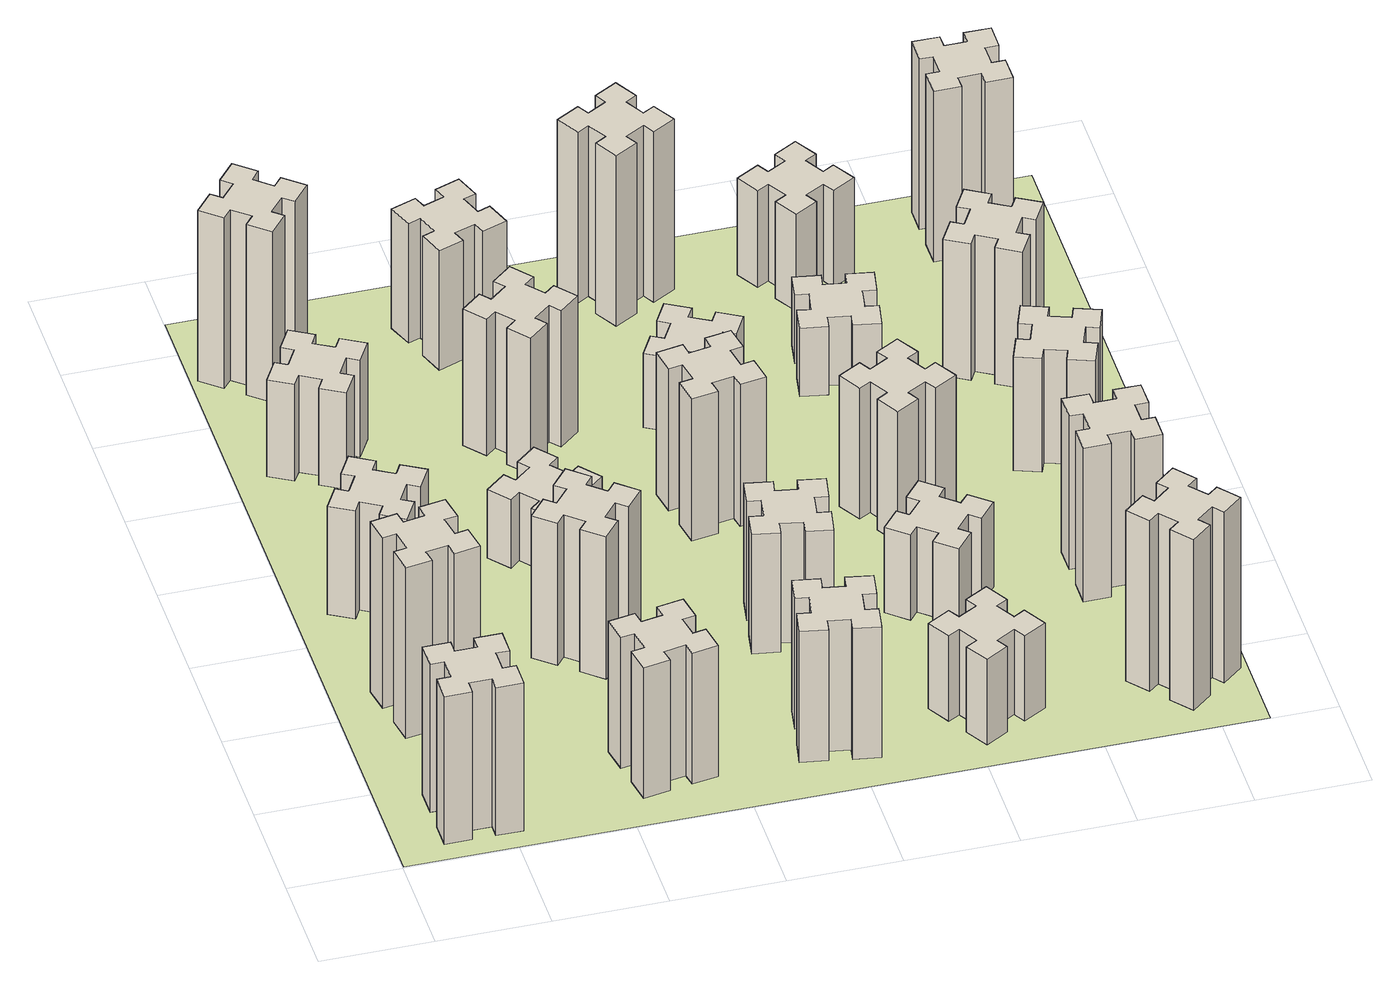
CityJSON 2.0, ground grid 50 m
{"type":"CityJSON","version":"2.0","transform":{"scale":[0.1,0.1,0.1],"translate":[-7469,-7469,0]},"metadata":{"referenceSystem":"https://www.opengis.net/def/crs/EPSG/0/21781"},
"CityObjects":{
"building1":{"type":"Building","attributes":{"class":"1000","function":"1000","usage":"1000","yearOfConstruction":2016,"roofType":"1000","measuredHeight":78,"storeysAboveGround":30,"storeysBelowGround":0},"geometry":[{"type":"Solid","lod":"1","boundaries":[[[[0,1,2,3,4,5,6,7,8,9,10,11,12,13,14,15,16,17,18,19]],[[17,16,20,21]],[[16,15,22,20]],[[15,14,23,22]],[[14,13,24,23]],[[13,12,25,24]],[[12,11,26,25]],[[11,10,27,26]],[[10,9,28,27]],[[9,8,29,28]],[[8,7,30,29]],[[7,6,31,30]],[[6,5,32,31]],[[5,4,33,32]],[[4,3,34,33]],[[3,2,35,34]],[[2,1,36,35]],[[1,0,37,36]],[[0,19,38,37]],[[19,18,39,38]],[[18,17,21,39]],[[24,25,26,27,28,29,30,31,32,33,34,35,36,37,38,39,21,20,22,23]]]]}]},
"building2":{"type":"Building","attributes":{"class":"1000","function":"1000","usage":"1000","yearOfConstruction":2016,"roofType":"1000","measuredHeight":90,"storeysAboveGround":30,"storeysBelowGround":0},"geometry":[{"type":"Solid","lod":"1","boundaries":[[[[40,41,42,43,44,45,46,47,48,49,50,51,52,53,54,55,56,57,58,59]],[[57,56,60,61]],[[56,55,62,60]],[[55,54,63,62]],[[54,53,64,63]],[[53,52,65,64]],[[52,51,66,65]],[[51,50,67,66]],[[50,49,68,67]],[[49,48,69,68]],[[48,47,70,69]],[[47,46,71,70]],[[46,45,72,71]],[[45,44,73,72]],[[44,43,74,73]],[[43,42,75,74]],[[42,41,76,75]],[[41,40,77,76]],[[40,59,78,77]],[[59,58,79,78]],[[58,57,61,79]],[[64,65,66,67,68,69,70,71,72,73,74,75,76,77,78,79,61,60,62,63]]]]}]},
"building3":{"type":"Building","attributes":{"class":"1000","function":"1000","usage":"1000","yearOfConstruction":2016,"roofType":"1000","measuredHeight":57,"storeysAboveGround":30,"storeysBelowGround":0},"geometry":[{"type":"Solid","lod":"1","boundaries":[[[[80,81,82,83,84,85,86,87,88,89,90,91,92,93,94,95,96,97,98,99]],[[97,96,100,101]],[[96,95,102,100]],[[95,94,103,102]],[[94,93,104,103]],[[93,92,105,104]],[[92,91,106,105]],[[91,90,107,106]],[[90,89,108,107]],[[89,88,109,108]],[[88,87,110,109]],[[87,86,111,110]],[[86,85,112,111]],[[85,84,113,112]],[[84,83,114,113]],[[83,82,115,114]],[[82,81,116,115]],[[81,80,117,116]],[[80,99,118,117]],[[99,98,119,118]],[[98,97,101,119]],[[104,105,106,107,108,109,110,111,112,113,114,115,116,117,118,119,101,100,102,103]]]]}]},
"building4":{"type":"Building","attributes":{"class":"1000","function":"1000","usage":"1000","yearOfConstruction":2016,"roofType":"1000","measuredHeight":51,"storeysAboveGround":30,"storeysBelowGround":0},"geometry":[{"type":"Solid","lod":"1","boundaries":[[[[120,121,122,123,124,125,126,127,128,129,130,131,132,133,134,135,136,137,138,139]],[[137,136,140,141]],[[136,135,142,140]],[[135,134,143,142]],[[134,133,144,143]],[[133,132,145,144]],[[132,131,146,145]],[[131,130,147,146]],[[130,129,148,147]],[[129,128,149,148]],[[128,127,150,149]],[[127,126,151,150]],[[126,125,152,151]],[[125,124,153,152]],[[124,123,154,153]],[[123,122,155,154]],[[122,121,156,155]],[[121,120,157,156]],[[120,139,158,157]],[[139,138,159,158]],[[138,137,141,159]],[[144,145,146,147,148,149,150,151,152,153,154,155,156,157,158,159,141,140,142,143]]]]}]},
"building5":{"type":"Building","attributes":{"class":"1000","function":"1000","usage":"1000","yearOfConstruction":2016,"roofType":"1000","measuredHeight":90,"storeysAboveGround":30,"storeysBelowGround":0},"geometry":[{"type":"Solid","lod":"1","boundaries":[[[[160,161,162,163,164,165,166,167,168,169,170,171,172,173,174,175,176,177,178,179]],[[177,176,180,181]],[[176,175,182,180]],[[175,174,183,182]],[[174,173,184,183]],[[173,172,185,184]],[[172,171,186,185]],[[171,170,187,186]],[[170,169,188,187]],[[169,168,189,188]],[[168,167,190,189]],[[167,166,191,190]],[[166,165,192,191]],[[165,164,193,192]],[[164,163,194,193]],[[163,162,195,194]],[[162,161,196,195]],[[161,160,197,196]],[[160,179,198,197]],[[179,178,199,198]],[[178,177,181,199]],[[184,185,186,187,188,189,190,191,192,193,194,195,196,197,198,199,181,180,182,183]]]]}]},
"building6":{"type":"Building","attributes":{"class":"1000","function":"1000","usage":"1000","yearOfConstruction":2016,"roofType":"1000","measuredHeight":69,"storeysAboveGround":30,"storeysBelowGround":0},"geometry":[{"type":"Solid","lod":"1","boundaries":[[[[200,201,202,203,204,205,206,207,208,209,210,211,212,213,214,215,216,217,218,219]],[[217,216,220,221]],[[216,215,222,220]],[[215,214,223,222]],[[214,213,224,223]],[[213,212,225,224]],[[212,211,226,225]],[[211,210,227,226]],[[210,209,228,227]],[[209,208,229,228]],[[208,207,230,229]],[[207,206,231,230]],[[206,205,232,231]],[[205,204,233,232]],[[204,203,234,233]],[[203,202,235,234]],[[202,201,236,235]],[[201,200,237,236]],[[200,219,238,237]],[[219,218,239,238]],[[218,217,221,239]],[[224,225,226,227,228,229,230,231,232,233,234,235,236,237,238,239,221,220,222,223]]]]}]},
"building7":{"type":"Building","attributes":{"class":"1000","function":"1000","usage":"1000","yearOfConstruction":2016,"roofType":"1000","measuredHeight":75,"storeysAboveGround":30,"storeysBelowGround":0},"geometry":[{"type":"Solid","lod":"1","boundaries":[[[[240,241,242,243,244,245,246,247,248,249,250,251,252,253,254,255,256,257,258,259]],[[257,256,260,261]],[[256,255,262,260]],[[255,254,263,262]],[[254,253,264,263]],[[253,252,265,264]],[[252,251,266,265]],[[251,250,267,266]],[[250,249,268,267]],[[249,248,269,268]],[[248,247,270,269]],[[247,246,271,270]],[[246,245,272,271]],[[245,244,273,272]],[[244,243,274,273]],[[243,242,275,274]],[[242,241,276,275]],[[241,240,277,276]],[[240,259,278,277]],[[259,258,279,278]],[[258,257,261,279]],[[264,265,266,267,268,269,270,271,272,273,274,275,276,277,278,279,261,260,262,263]]]]}]},
"building8":{"type":"Building","attributes":{"class":"1000","function":"1000","usage":"1000","yearOfConstruction":2016,"roofType":"1000","measuredHeight":36,"storeysAboveGround":30,"storeysBelowGround":0},"geometry":[{"type":"Solid","lod":"1","boundaries":[[[[280,281,282,283,284,285,286,287,288,289,290,291,292,293,294,295,296,297,298,299]],[[297,296,300,301]],[[296,295,302,300]],[[295,294,303,302]],[[294,293,304,303]],[[293,292,305,304]],[[292,291,306,305]],[[291,290,307,306]],[[290,289,308,307]],[[289,288,309,308]],[[288,287,310,309]],[[287,286,311,310]],[[286,285,312,311]],[[285,284,313,312]],[[284,283,314,313]],[[283,282,315,314]],[[282,281,316,315]],[[281,280,317,316]],[[280,299,318,317]],[[299,298,319,318]],[[298,297,301,319]],[[304,305,306,307,308,309,310,311,312,313,314,315,316,317,318,319,301,300,302,303]]]]}]},
"building9":{"type":"Building","attributes":{"class":"1000","function":"1000","usage":"1000","yearOfConstruction":2016,"roofType":"1000","measuredHeight":72,"storeysAboveGround":30,"storeysBelowGround":0},"geometry":[{"type":"Solid","lod":"1","boundaries":[[[[320,321,322,323,324,325,326,327,328,329,330,331,332,333,334,335,336,337,338,339]],[[337,336,340,341]],[[336,335,342,340]],[[335,334,343,342]],[[334,333,344,343]],[[333,332,345,344]],[[332,331,346,345]],[[331,330,347,346]],[[330,329,348,347]],[[329,328,349,348]],[[328,327,350,349]],[[327,326,351,350]],[[326,325,352,351]],[[325,324,353,352]],[[324,323,354,353]],[[323,322,355,354]],[[322,321,356,355]],[[321,320,357,356]],[[320,339,358,357]],[[339,338,359,358]],[[338,337,341,359]],[[344,345,346,347,348,349,350,351,352,353,354,355,356,357,358,359,341,340,342,343]]]]}]},
"building10":{"type":"Building","attributes":{"class":"1000","function":"1000","usage":"1000","yearOfConstruction":2016,"roofType":"1000","measuredHeight":69,"storeysAboveGround":30,"storeysBelowGround":0},"geometry":[{"type":"Solid","lod":"1","boundaries":[[[[360,361,362,363,364,365,366,367,368,369,370,371,372,373,374,375,376,377,378,379]],[[377,376,380,381]],[[376,375,382,380]],[[375,374,383,382]],[[374,373,384,383]],[[373,372,385,384]],[[372,371,386,385]],[[371,370,387,386]],[[370,369,388,387]],[[369,368,389,388]],[[368,367,390,389]],[[367,366,391,390]],[[366,365,392,391]],[[365,364,393,392]],[[364,363,394,393]],[[363,362,395,394]],[[362,361,396,395]],[[361,360,397,396]],[[360,379,398,397]],[[379,378,399,398]],[[378,377,381,399]],[[384,385,386,387,388,389,390,391,392,393,394,395,396,397,398,399,381,380,382,383]]]]}]},
"building11":{"type":"Building","attributes":{"class":"1000","function":"1000","usage":"1000","yearOfConstruction":2016,"roofType":"1000","measuredHeight":63,"storeysAboveGround":30,"storeysBelowGround":0},"geometry":[{"type":"Solid","lod":"1","boundaries":[[[[400,401,402,403,404,405,406,407,408,409,410,411,412,413,414,415,416,417,418,419]],[[417,416,420,421]],[[416,415,422,420]],[[415,414,423,422]],[[414,413,424,423]],[[413,412,425,424]],[[412,411,426,425]],[[411,410,427,426]],[[410,409,428,427]],[[409,408,429,428]],[[408,407,430,429]],[[407,406,431,430]],[[406,405,432,431]],[[405,404,433,432]],[[404,403,434,433]],[[403,402,435,434]],[[402,401,436,435]],[[401,400,437,436]],[[400,419,438,437]],[[419,418,439,438]],[[418,417,421,439]],[[424,425,426,427,428,429,430,431,432,433,434,435,436,437,438,439,421,420,422,423]]]]}]},
"building12":{"type":"Building","attributes":{"class":"1000","function":"1000","usage":"1000","yearOfConstruction":2016,"roofType":"1000","measuredHeight":63,"storeysAboveGround":30,"storeysBelowGround":0},"geometry":[{"type":"Solid","lod":"1","boundaries":[[[[440,441,442,443,444,445,446,447,448,449,450,451,452,453,454,455,456,457,458,459]],[[457,456,460,461]],[[456,455,462,460]],[[455,454,463,462]],[[454,453,464,463]],[[453,452,465,464]],[[452,451,466,465]],[[451,450,467,466]],[[450,449,468,467]],[[449,448,469,468]],[[448,447,470,469]],[[447,446,471,470]],[[446,445,472,471]],[[445,444,473,472]],[[444,443,474,473]],[[443,442,475,474]],[[442,441,476,475]],[[441,440,477,476]],[[440,459,478,477]],[[459,458,479,478]],[[458,457,461,479]],[[464,465,466,467,468,469,470,471,472,473,474,475,476,477,478,479,461,460,462,463]]]]}]},
"building13":{"type":"Building","attributes":{"class":"1000","function":"1000","usage":"1000","yearOfConstruction":2016,"roofType":"1000","measuredHeight":75,"storeysAboveGround":30,"storeysBelowGround":0},"geometry":[{"type":"Solid","lod":"1","boundaries":[[[[480,481,482,483,484,485,486,487,488,489,490,491,492,493,494,495,496,497,498,499]],[[497,496,500,501]],[[496,495,502,500]],[[495,494,503,502]],[[494,493,504,503]],[[493,492,505,504]],[[492,491,506,505]],[[491,490,507,506]],[[490,489,508,507]],[[489,488,509,508]],[[488,487,510,509]],[[487,486,511,510]],[[486,485,512,511]],[[485,484,513,512]],[[484,483,514,513]],[[483,482,515,514]],[[482,481,516,515]],[[481,480,517,516]],[[480,499,518,517]],[[499,498,519,518]],[[498,497,501,519]],[[504,505,506,507,508,509,510,511,512,513,514,515,516,517,518,519,501,500,502,503]]]]}]},
"building14":{"type":"Building","attributes":{"class":"1000","function":"1000","usage":"1000","yearOfConstruction":2016,"roofType":"1000","measuredHeight":45,"storeysAboveGround":30,"storeysBelowGround":0},"geometry":[{"type":"Solid","lod":"1","boundaries":[[[[520,521,522,523,524,525,526,527,528,529,530,531,532,533,534,535,536,537,538,539]],[[537,536,540,541]],[[536,535,542,540]],[[535,534,543,542]],[[534,533,544,543]],[[533,532,545,544]],[[532,531,546,545]],[[531,530,547,546]],[[530,529,548,547]],[[529,528,549,548]],[[528,527,550,549]],[[527,526,551,550]],[[526,525,552,551]],[[525,524,553,552]],[[524,523,554,553]],[[523,522,555,554]],[[522,521,556,555]],[[521,520,557,556]],[[520,539,558,557]],[[539,538,559,558]],[[538,537,541,559]],[[544,545,546,547,548,549,550,551,552,553,554,555,556,557,558,559,541,540,542,543]]]]}]},
"building15":{"type":"Building","attributes":{"class":"1000","function":"1000","usage":"1000","yearOfConstruction":2016,"roofType":"1000","measuredHeight":39,"storeysAboveGround":30,"storeysBelowGround":0},"geometry":[{"type":"Solid","lod":"1","boundaries":[[[[560,561,562,563,564,565,566,567,568,569,570,571,572,573,574,575,576,577,578,579]],[[577,576,580,581]],[[576,575,582,580]],[[575,574,583,582]],[[574,573,584,583]],[[573,572,585,584]],[[572,571,586,585]],[[571,570,587,586]],[[570,569,588,587]],[[569,568,589,588]],[[568,567,590,589]],[[567,566,591,590]],[[566,565,592,591]],[[565,564,593,592]],[[564,563,594,593]],[[563,562,595,594]],[[562,561,596,595]],[[561,560,597,596]],[[560,579,598,597]],[[579,578,599,598]],[[578,577,581,599]],[[584,585,586,587,588,589,590,591,592,593,594,595,596,597,598,599,581,580,582,583]]]]}]},
"building16":{"type":"Building","attributes":{"class":"1000","function":"1000","usage":"1000","yearOfConstruction":2016,"roofType":"1000","measuredHeight":90,"storeysAboveGround":30,"storeysBelowGround":0},"geometry":[{"type":"Solid","lod":"1","boundaries":[[[[600,601,602,603,604,605,606,607,608,609,610,611,612,613,614,615,616,617,618,619]],[[617,616,620,621]],[[616,615,622,620]],[[615,614,623,622]],[[614,613,624,623]],[[613,612,625,624]],[[612,611,626,625]],[[611,610,627,626]],[[610,609,628,627]],[[609,608,629,628]],[[608,607,630,629]],[[607,606,631,630]],[[606,605,632,631]],[[605,604,633,632]],[[604,603,634,633]],[[603,602,635,634]],[[602,601,636,635]],[[601,600,637,636]],[[600,619,638,637]],[[619,618,639,638]],[[618,617,621,639]],[[624,625,626,627,628,629,630,631,632,633,634,635,636,637,638,639,621,620,622,623]]]]}]},
"building17":{"type":"Building","attributes":{"class":"1000","function":"1000","usage":"1000","yearOfConstruction":2016,"roofType":"1000","measuredHeight":45,"storeysAboveGround":30,"storeysBelowGround":0},"geometry":[{"type":"Solid","lod":"1","boundaries":[[[[640,641,642,643,644,645,646,647,648,649,650,651,652,653,654,655,656,657,658,659]],[[657,656,660,661]],[[656,655,662,660]],[[655,654,663,662]],[[654,653,664,663]],[[653,652,665,664]],[[652,651,666,665]],[[651,650,667,666]],[[650,649,668,667]],[[649,648,669,668]],[[648,647,670,669]],[[647,646,671,670]],[[646,645,672,671]],[[645,644,673,672]],[[644,643,674,673]],[[643,642,675,674]],[[642,641,676,675]],[[641,640,677,676]],[[640,659,678,677]],[[659,658,679,678]],[[658,657,661,679]],[[664,665,666,667,668,669,670,671,672,673,674,675,676,677,678,679,661,660,662,663]]]]}]},
"building18":{"type":"Building","attributes":{"class":"1000","function":"1000","usage":"1000","yearOfConstruction":2016,"roofType":"1000","measuredHeight":69,"storeysAboveGround":30,"storeysBelowGround":0},"geometry":[{"type":"Solid","lod":"1","boundaries":[[[[680,681,682,683,684,685,686,687,688,689,690,691,692,693,694,695,696,697,698,699]],[[697,696,700,701]],[[696,695,702,700]],[[695,694,703,702]],[[694,693,704,703]],[[693,692,705,704]],[[692,691,706,705]],[[691,690,707,706]],[[690,689,708,707]],[[689,688,709,708]],[[688,687,710,709]],[[687,686,711,710]],[[686,685,712,711]],[[685,684,713,712]],[[684,683,714,713]],[[683,682,715,714]],[[682,681,716,715]],[[681,680,717,716]],[[680,699,718,717]],[[699,698,719,718]],[[698,697,701,719]],[[704,705,706,707,708,709,710,711,712,713,714,715,716,717,718,719,701,700,702,703]]]]}]},
"building19":{"type":"Building","attributes":{"class":"1000","function":"1000","usage":"1000","yearOfConstruction":2016,"roofType":"1000","measuredHeight":36,"storeysAboveGround":30,"storeysBelowGround":0},"geometry":[{"type":"Solid","lod":"1","boundaries":[[[[720,721,722,723,724,725,726,727,728,729,730,731,732,733,734,735,736,737,738,739]],[[737,736,740,741]],[[736,735,742,740]],[[735,734,743,742]],[[734,733,744,743]],[[733,732,745,744]],[[732,731,746,745]],[[731,730,747,746]],[[730,729,748,747]],[[729,728,749,748]],[[728,727,750,749]],[[727,726,751,750]],[[726,725,752,751]],[[725,724,753,752]],[[724,723,754,753]],[[723,722,755,754]],[[722,721,756,755]],[[721,720,757,756]],[[720,739,758,757]],[[739,738,759,758]],[[738,737,741,759]],[[744,745,746,747,748,749,750,751,752,753,754,755,756,757,758,759,741,740,742,743]]]]}]},
"building20":{"type":"Building","attributes":{"class":"1000","function":"1000","usage":"1000","yearOfConstruction":2016,"roofType":"1000","measuredHeight":90,"storeysAboveGround":30,"storeysBelowGround":0},"geometry":[{"type":"Solid","lod":"1","boundaries":[[[[760,761,762,763,764,765,766,767,768,769,770,771,772,773,774,775,776,777,778,779]],[[777,776,780,781]],[[776,775,782,780]],[[775,774,783,782]],[[774,773,784,783]],[[773,772,785,784]],[[772,771,786,785]],[[771,770,787,786]],[[770,769,788,787]],[[769,768,789,788]],[[768,767,790,789]],[[767,766,791,790]],[[766,765,792,791]],[[765,764,793,792]],[[764,763,794,793]],[[763,762,795,794]],[[762,761,796,795]],[[761,760,797,796]],[[760,779,798,797]],[[779,778,799,798]],[[778,777,781,799]],[[784,785,786,787,788,789,790,791,792,793,794,795,796,797,798,799,781,780,782,783]]]]}]},
"building21":{"type":"Building","attributes":{"class":"1000","function":"1000","usage":"1000","yearOfConstruction":2016,"roofType":"1000","measuredHeight":51,"storeysAboveGround":30,"storeysBelowGround":0},"geometry":[{"type":"Solid","lod":"1","boundaries":[[[[800,801,802,803,804,805,806,807,808,809,810,811,812,813,814,815,816,817,818,819]],[[817,816,820,821]],[[816,815,822,820]],[[815,814,823,822]],[[814,813,824,823]],[[813,812,825,824]],[[812,811,826,825]],[[811,810,827,826]],[[810,809,828,827]],[[809,808,829,828]],[[808,807,830,829]],[[807,806,831,830]],[[806,805,832,831]],[[805,804,833,832]],[[804,803,834,833]],[[803,802,835,834]],[[802,801,836,835]],[[801,800,837,836]],[[800,819,838,837]],[[819,818,839,838]],[[818,817,821,839]],[[824,825,826,827,828,829,830,831,832,833,834,835,836,837,838,839,821,820,822,823]]]]}]},
"building22":{"type":"Building","attributes":{"class":"1000","function":"1000","usage":"1000","yearOfConstruction":2016,"roofType":"1000","measuredHeight":81,"storeysAboveGround":30,"storeysBelowGround":0},"geometry":[{"type":"Solid","lod":"1","boundaries":[[[[840,841,842,843,844,845,846,847,848,849,850,851,852,853,854,855,856,857,858,859]],[[857,856,860,861]],[[856,855,862,860]],[[855,854,863,862]],[[854,853,864,863]],[[853,852,865,864]],[[852,851,866,865]],[[851,850,867,866]],[[850,849,868,867]],[[849,848,869,868]],[[848,847,870,869]],[[847,846,871,870]],[[846,845,872,871]],[[845,844,873,872]],[[844,843,874,873]],[[843,842,875,874]],[[842,841,876,875]],[[841,840,877,876]],[[840,859,878,877]],[[859,858,879,878]],[[858,857,861,879]],[[864,865,866,867,868,869,870,871,872,873,874,875,876,877,878,879,861,860,862,863]]]]}]},
"building23":{"type":"Building","attributes":{"class":"1000","function":"1000","usage":"1000","yearOfConstruction":2016,"roofType":"1000","measuredHeight":60,"storeysAboveGround":30,"storeysBelowGround":0},"geometry":[{"type":"Solid","lod":"1","boundaries":[[[[880,881,882,883,884,885,886,887,888,889,890,891,892,893,894,895,896,897,898,899]],[[897,896,900,901]],[[896,895,902,900]],[[895,894,903,902]],[[894,893,904,903]],[[893,892,905,904]],[[892,891,906,905]],[[891,890,907,906]],[[890,889,908,907]],[[889,888,909,908]],[[888,887,910,909]],[[887,886,911,910]],[[886,885,912,911]],[[885,884,913,912]],[[884,883,914,913]],[[883,882,915,914]],[[882,881,916,915]],[[881,880,917,916]],[[880,899,918,917]],[[899,898,919,918]],[[898,897,901,919]],[[904,905,906,907,908,909,910,911,912,913,914,915,916,917,918,919,901,900,902,903]]]]}]},
"building24":{"type":"Building","attributes":{"class":"1000","function":"1000","usage":"1000","yearOfConstruction":2016,"roofType":"1000","measuredHeight":72,"storeysAboveGround":30,"storeysBelowGround":0},"geometry":[{"type":"Solid","lod":"1","boundaries":[[[[920,921,922,923,924,925,926,927,928,929,930,931,932,933,934,935,936,937,938,939]],[[937,936,940,941]],[[936,935,942,940]],[[935,934,943,942]],[[934,933,944,943]],[[933,932,945,944]],[[932,931,946,945]],[[931,930,947,946]],[[930,929,948,947]],[[929,928,949,948]],[[928,927,950,949]],[[927,926,951,950]],[[926,925,952,951]],[[925,924,953,952]],[[924,923,954,953]],[[923,922,955,954]],[[922,921,956,955]],[[921,920,957,956]],[[920,939,958,957]],[[939,938,959,958]],[[938,937,941,959]],[[944,945,946,947,948,949,950,951,952,953,954,955,956,957,958,959,941,940,942,943]]]]}]},
"building25":{"type":"Building","attributes":{"class":"1000","function":"1000","usage":"1000","yearOfConstruction":2016,"roofType":"1000","measuredHeight":90,"storeysAboveGround":30,"storeysBelowGround":0},"geometry":[{"type":"Solid","lod":"1","boundaries":[[[[960,961,962,963,964,965,966,967,968,969,970,971,972,973,974,975,976,977,978,979]],[[977,976,980,981]],[[976,975,982,980]],[[975,974,983,982]],[[974,973,984,983]],[[973,972,985,984]],[[972,971,986,985]],[[971,970,987,986]],[[970,969,988,987]],[[969,968,989,988]],[[968,967,990,989]],[[967,966,991,990]],[[966,965,992,991]],[[965,964,993,992]],[[964,963,994,993]],[[963,962,995,994]],[[962,961,996,995]],[[961,960,997,996]],[[960,979,998,997]],[[979,978,999,998]],[[978,977,981,999]],[[984,985,986,987,988,989,990,991,992,993,994,995,996,997,998,999,981,980,982,983]]]]}]},
"landuse1":{"type":"LandUse","attributes":{"name":"plot1","function":"1010"},"geometry":[{"type":"MultiSurface","lod":"1","boundaries":[[[1000,1001,1002,1003]]]}]}
},
"vertices":[
[485,225,0],[485,325,0],[545,325,0],[545,445,0],[425,445,0],[425,385,0],[325,385,0],[325,445,0],[205,445,0],[205,325,0],[265,325,0],[265,225,0],[205,225,0],[205,105,0],[325,105,0],[325,165,0],[425,165,0],[425,105,0],[545,105,0],[545,225,0],[425,165,780],[425,105,780],[325,165,780],[325,105,780],[205,105,780],[205,225,780],[265,225,780],[265,325,780],[205,325,780],[205,445,780],[325,445,780],[325,385,780],[425,385,780],[425,445,780],[545,445,780],[545,325,780],[485,325,780],[485,225,780],[545,225,780],[545,105,780],
[405,1132,0],[307,1115,0],[297,1174,0],[178,1153,0],[199,1035,0],[258,1045,0],[276,947,0],[217,937,0],[237,818,0],[356,839,0],[345,898,0],[444,916,0],[454,857,0],[572,877,0],[551,996,0],[492,985,0],[475,1084,0],[534,1094,0],[513,1212,0],[395,1191,0],[475,1084,900],[534,1094,900],[492,985,900],[551,996,900],[572,877,900],[454,857,900],[444,916,900],[345,898,900],[356,839,900],[237,818,900],[217,937,900],[276,947,900],[258,1045,900],[199,1035,900],[178,1153,900],[297,1174,900],[307,1115,900],[405,1132,900],[395,1191,900],[513,1212,900],
[474,1826,0],[387,1876,0],[417,1928,0],[313,1988,0],[253,1884,0],[305,1854,0],[255,1767,0],[203,1797,0],[143,1693,0],[247,1633,0],[277,1685,0],[364,1635,0],[334,1583,0],[438,1523,0],[498,1627,0],[446,1657,0],[496,1744,0],[548,1714,0],[608,1818,0],[504,1878,0],[496,1744,570],[548,1714,570],[446,1657,570],[498,1627,570],[438,1523,570],[334,1583,570],[364,1635,570],[277,1685,570],[247,1633,570],[143,1693,570],[203,1797,570],[255,1767,570],[305,1854,570],[253,1884,570],[313,1988,570],[417,1928,570],[387,1876,570],[474,1826,570],[504,1878,570],[608,1818,570],
[446,2597,0],[496,2684,0],[548,2654,0],[608,2758,0],[504,2818,0],[474,2766,0],[387,2816,0],[417,2868,0],[313,2928,0],[253,2824,0],[305,2794,0],[255,2707,0],[203,2737,0],[143,2633,0],[247,2573,0],[277,2625,0],[364,2575,0],[334,2523,0],[438,2463,0],[498,2567,0],[364,2575,510],[334,2523,510],[277,2625,510],[247,2573,510],[143,2633,510],[203,2737,510],[255,2707,510],[305,2794,510],[253,2824,510],[313,2928,510],[417,2868,510],[387,2816,510],[474,2766,510],[504,2818,510],[608,2758,510],[548,2654,510],[496,2684,510],[446,2597,510],[498,2567,510],[438,2463,510],
[384,3387,0],[308,3452,0],[346,3498,0],[254,3575,0],[177,3483,0],[223,3444,0],[159,3368,0],[113,3406,0],[36,3314,0],[128,3237,0],[166,3283,0],[243,3219,0],[204,3173,0],[296,3096,0],[373,3188,0],[327,3226,0],[392,3303,0],[438,3264,0],[515,3356,0],[423,3433,0],[392,3303,900],[438,3264,900],[327,3226,900],[373,3188,900],[296,3096,900],[204,3173,900],[243,3219,900],[166,3283,900],[128,3237,900],[36,3314,900],[113,3406,900],[159,3368,900],[223,3444,900],[177,3483,900],[254,3575,900],[346,3498,900],[308,3452,900],[384,3387,900],[423,3433,900],[515,3356,900],
[1332,345,0],[1315,444,0],[1374,454,0],[1353,572,0],[1235,551,0],[1245,492,0],[1147,475,0],[1137,534,0],[1018,513,0],[1039,395,0],[1098,405,0],[1116,307,0],[1057,297,0],[1077,178,0],[1196,199,0],[1185,258,0],[1284,276,0],[1294,217,0],[1412,237,0],[1391,356,0],[1284,276,690],[1294,217,690],[1185,258,690],[1196,199,690],[1077,178,690],[1057,297,690],[1116,307,690],[1098,405,690],[1039,395,690],[1018,513,690],[1137,534,690],[1147,475,690],[1245,492,690],[1235,551,690],[1353,572,690],[1374,454,690],[1315,444,690],[1332,345,690],[1391,356,690],[1412,237,690],
[1224,1267,0],[1148,1332,0],[1186,1378,0],[1094,1455,0],[1017,1363,0],[1063,1324,0],[999,1248,0],[953,1286,0],[876,1194,0],[968,1117,0],[1006,1163,0],[1083,1099,0],[1044,1053,0],[1136,976,0],[1213,1068,0],[1167,1106,0],[1232,1183,0],[1278,1144,0],[1355,1236,0],[1263,1313,0],[1232,1183,750],[1278,1144,750],[1167,1106,750],[1213,1068,750],[1136,976,750],[1044,1053,750],[1083,1099,750],[1006,1163,750],[968,1117,750],[876,1194,750],[953,1286,750],[999,1248,750],[1063,1324,750],[1017,1363,750],[1094,1455,750],[1186,1378,750],[1148,1332,750],[1224,1267,750],[1263,1313,750],[1355,1236,750],
[1083,1972,0],[1006,1907,0],[968,1953,0],[876,1876,0],[953,1784,0],[999,1823,0],[1063,1746,0],[1017,1708,0],[1094,1616,0],[1186,1693,0],[1148,1739,0],[1224,1803,0],[1263,1757,0],[1355,1834,0],[1278,1926,0],[1232,1888,0],[1167,1964,0],[1213,2003,0],[1136,2095,0],[1044,2018,0],[1167,1964,360],[1213,2003,360],[1232,1888,360],[1278,1926,360],[1355,1834,360],[1263,1757,360],[1224,1803,360],[1148,1739,360],[1186,1693,360],[1094,1616,360],[1017,1708,360],[1063,1746,360],[999,1823,360],[953,1784,360],[876,1876,360],[968,1953,360],[1006,1907,360],[1083,1972,360],[1044,2018,360],[1136,2095,360],
[1099,2563,0],[1163,2486,0],[1117,2448,0],[1194,2356,0],[1286,2433,0],[1248,2479,0],[1324,2543,0],[1363,2497,0],[1455,2574,0],[1378,2666,0],[1332,2628,0],[1267,2704,0],[1313,2743,0],[1236,2835,0],[1144,2758,0],[1183,2712,0],[1106,2647,0],[1068,2693,0],[976,2616,0],[1053,2524,0],[1106,2647,720],[1068,2693,720],[1183,2712,720],[1144,2758,720],[1236,2835,720],[1313,2743,720],[1267,2704,720],[1332,2628,720],[1378,2666,720],[1455,2574,720],[1363,2497,720],[1324,2543,720],[1248,2479,720],[1286,2433,720],[1194,2356,720],[1117,2448,720],[1163,2486,720],[1099,2563,720],[1053,2524,720],[976,2616,720],
[2055,307,0],[2072,405,0],[2131,395,0],[2152,513,0],[2034,534,0],[2024,475,0],[1925,492,0],[1936,551,0],[1817,572,0],[1797,454,0],[1856,444,0],[1838,345,0],[1779,356,0],[1758,237,0],[1877,217,0],[1887,276,0],[1985,258,0],[1975,199,0],[2093,178,0],[2114,297,0],[1985,258,690],[1975,199,690],[1887,276,690],[1877,217,690],[1758,237,690],[1779,356,690],[1838,345,690],[1856,444,690],[1797,454,690],[1817,572,690],[1936,551,690],[1925,492,690],[2024,475,690],[2034,534,690],[2152,513,690],[2131,395,690],[2072,405,690],[2055,307,690],[2114,297,690],[2093,178,690],
[1125,3456,0],[1031,3422,0],[1010,3478,0],[897,3437,0],[939,3324,0],[995,3345,0],[1029,3251,0],[973,3230,0],[1014,3117,0],[1127,3159,0],[1106,3215,0],[1200,3249,0],[1220,3193,0],[1333,3234,0],[1292,3347,0],[1236,3326,0],[1202,3420,0],[1258,3440,0],[1217,3553,0],[1104,3512,0],[1202,3420,630],[1258,3440,630],[1236,3326,630],[1292,3347,630],[1333,3234,630],[1220,3193,630],[1200,3249,630],[1106,3215,630],[1127,3159,630],[1014,3117,630],[973,3230,630],[1029,3251,630],[995,3345,630],[939,3324,630],[897,3437,630],[1010,3478,630],[1031,3422,630],[1125,3456,630],[1104,3512,630],[1217,3553,630],
[2055,1047,0],[2072,1145,0],[2131,1135,0],[2152,1253,0],[2034,1274,0],[2024,1215,0],[1925,1232,0],[1936,1291,0],[1817,1312,0],[1797,1194,0],[1856,1184,0],[1838,1085,0],[1779,1096,0],[1758,977,0],[1877,957,0],[1887,1016,0],[1985,998,0],[1975,939,0],[2093,918,0],[2114,1037,0],[1985,998,630],[1975,939,630],[1887,1016,630],[1877,957,630],[1758,977,630],[1779,1096,630],[1838,1085,630],[1856,1184,630],[1797,1194,630],[1817,1312,630],[1936,1291,630],[1925,1232,630],[2024,1215,630],[2034,1274,630],[2152,1253,630],[2131,1135,630],[2072,1145,630],[2055,1047,630],[2114,1037,630],[2093,918,630],
[1972,1925,0],[1955,2024,0],[2014,2034,0],[1993,2152,0],[1875,2131,0],[1885,2072,0],[1787,2055,0],[1777,2114,0],[1658,2093,0],[1679,1975,0],[1738,1985,0],[1756,1887,0],[1697,1877,0],[1717,1758,0],[1836,1779,0],[1825,1838,0],[1924,1856,0],[1934,1797,0],[2052,1817,0],[2031,1936,0],[1924,1856,750],[1934,1797,750],[1825,1838,750],[1836,1779,750],[1717,1758,750],[1697,1877,750],[1756,1887,750],[1738,1985,750],[1679,1975,750],[1658,2093,750],[1777,2114,750],[1787,2055,750],[1885,2072,750],[1875,2131,750],[1993,2152,750],[2014,2034,750],[1955,2024,750],[1972,1925,750],[2031,1936,750],[2052,1817,750],
[2475,364,0],[2525,277,0],[2473,247,0],[2533,143,0],[2637,203,0],[2607,255,0],[2694,305,0],[2724,253,0],[2828,313,0],[2768,417,0],[2716,387,0],[2666,474,0],[2718,504,0],[2658,608,0],[2554,548,0],[2584,496,0],[2497,446,0],[2467,498,0],[2363,438,0],[2423,334,0],[2497,446,450],[2467,498,450],[2584,496,450],[2554,548,450],[2658,608,450],[2718,504,450],[2666,474,450],[2716,387,450],[2768,417,450],[2828,313,450],[2724,253,450],[2694,305,450],[2607,255,450],[2637,203,450],[2533,143,450],[2473,247,450],[2525,277,450],[2475,364,450],[2423,334,450],[2363,438,450],
[2026,2497,0],[2076,2584,0],[2128,2554,0],[2188,2658,0],[2084,2718,0],[2054,2666,0],[1967,2716,0],[1997,2768,0],[1893,2828,0],[1833,2724,0],[1885,2694,0],[1835,2607,0],[1783,2637,0],[1723,2533,0],[1827,2473,0],[1857,2525,0],[1944,2475,0],[1914,2423,0],[2018,2363,0],[2078,2467,0],[1944,2475,390],[1914,2423,390],[1857,2525,390],[1827,2473,390],[1723,2533,390],[1783,2637,390],[1835,2607,390],[1885,2694,390],[1833,2724,390],[1893,2828,390],[1997,2768,390],[1967,2716,390],[2054,2666,390],[2084,2718,390],[2188,2658,390],[2128,2554,390],[2076,2584,390],[2026,2497,390],[2078,2467,390],[2018,2363,390],
[1844,3556,0],[1757,3506,0],[1727,3558,0],[1623,3498,0],[1683,3394,0],[1735,3424,0],[1785,3337,0],[1733,3307,0],[1793,3203,0],[1897,3263,0],[1867,3315,0],[1954,3365,0],[1984,3313,0],[2088,3373,0],[2028,3477,0],[1976,3447,0],[1926,3534,0],[1978,3564,0],[1918,3668,0],[1814,3608,0],[1926,3534,900],[1978,3564,900],[1976,3447,900],[2028,3477,900],[2088,3373,900],[1984,3313,900],[1954,3365,900],[1867,3315,900],[1897,3263,900],[1793,3203,900],[1733,3307,900],[1785,3337,900],[1735,3424,900],[1683,3394,900],[1623,3498,900],[1727,3558,900],[1757,3506,900],[1844,3556,900],[1814,3608,900],[1918,3668,900],
[2647,1006,0],[2712,1083,0],[2758,1044,0],[2835,1136,0],[2743,1213,0],[2704,1167,0],[2628,1232,0],[2666,1278,0],[2574,1355,0],[2497,1263,0],[2543,1224,0],[2479,1148,0],[2433,1186,0],[2356,1094,0],[2448,1017,0],[2486,1063,0],[2563,999,0],[2524,953,0],[2616,876,0],[2693,968,0],[2563,999,450],[2524,953,450],[2486,1063,450],[2448,1017,450],[2356,1094,450],[2433,1186,450],[2479,1148,450],[2543,1224,450],[2497,1263,450],[2574,1355,450],[2666,1278,450],[2628,1232,450],[2704,1167,450],[2743,1213,450],[2835,1136,450],[2758,1044,450],[2712,1083,450],[2647,1006,450],[2693,968,450],[2616,876,450],
[2475,1744,0],[2525,1657,0],[2473,1627,0],[2533,1523,0],[2637,1583,0],[2607,1635,0],[2694,1685,0],[2724,1633,0],[2828,1693,0],[2768,1797,0],[2716,1767,0],[2666,1854,0],[2718,1884,0],[2658,1988,0],[2554,1928,0],[2584,1876,0],[2497,1826,0],[2467,1878,0],[2363,1818,0],[2423,1714,0],[2497,1826,690],[2467,1878,690],[2584,1876,690],[2554,1928,690],[2658,1988,690],[2718,1884,690],[2666,1854,690],[2716,1767,690],[2768,1797,690],[2828,1693,690],[2724,1633,690],[2694,1685,690],[2607,1635,690],[2637,1583,690],[2533,1523,690],[2473,1627,690],[2525,1657,690],[2475,1744,690],[2423,1714,690],[2363,1818,690],
[2664,2795,0],[2565,2812,0],[2576,2871,0],[2457,2892,0],[2437,2774,0],[2496,2764,0],[2478,2665,0],[2419,2676,0],[2398,2557,0],[2517,2537,0],[2527,2596,0],[2625,2578,0],[2615,2519,0],[2733,2498,0],[2754,2617,0],[2695,2627,0],[2712,2725,0],[2771,2715,0],[2792,2833,0],[2674,2854,0],[2712,2725,360],[2771,2715,360],[2695,2627,360],[2754,2617,360],[2733,2498,360],[2615,2519,360],[2625,2578,360],[2527,2596,360],[2517,2537,360],[2398,2557,360],[2419,2676,360],[2478,2665,360],[2496,2764,360],[2437,2774,360],[2457,2892,360],[2576,2871,360],[2565,2812,360],[2664,2795,360],[2674,2854,360],[2792,2833,360],
[3468,259,0],[3544,323,0],[3583,277,0],[3675,354,0],[3598,446,0],[3552,408,0],[3487,484,0],[3533,523,0],[3456,615,0],[3364,538,0],[3403,492,0],[3326,427,0],[3288,473,0],[3196,396,0],[3273,304,0],[3319,343,0],[3383,266,0],[3337,228,0],[3414,136,0],[3506,213,0],[3383,266,900],[3337,228,900],[3319,343,900],[3273,304,900],[3196,396,900],[3288,473,900],[3326,427,900],[3403,492,900],[3364,538,900],[3456,615,900],[3533,523,900],[3487,484,900],[3552,408,900],[3598,446,900],[3675,354,900],[3583,277,900],[3544,323,900],[3468,259,900],[3506,213,900],[3414,136,900],
[2716,3347,0],[2666,3434,0],[2718,3464,0],[2658,3568,0],[2554,3508,0],[2584,3456,0],[2497,3406,0],[2467,3458,0],[2363,3398,0],[2423,3294,0],[2475,3324,0],[2525,3237,0],[2473,3207,0],[2533,3103,0],[2637,3163,0],[2607,3215,0],[2694,3265,0],[2724,3213,0],[2828,3273,0],[2768,3377,0],[2694,3265,510],[2724,3213,510],[2607,3215,510],[2637,3163,510],[2533,3103,510],[2473,3207,510],[2525,3237,510],[2475,3324,510],[2423,3294,510],[2363,3398,510],[2467,3458,510],[2497,3406,510],[2584,3456,510],[2554,3508,510],[2658,3568,510],[2718,3464,510],[2666,3434,510],[2716,3347,510],[2768,3377,510],[2828,3273,510],
[3225,1165,0],[3225,1065,0],[3165,1065,0],[3165,945,0],[3285,945,0],[3285,1005,0],[3385,1005,0],[3385,945,0],[3505,945,0],[3505,1065,0],[3445,1065,0],[3445,1165,0],[3505,1165,0],[3505,1285,0],[3385,1285,0],[3385,1225,0],[3285,1225,0],[3285,1285,0],[3165,1285,0],[3165,1165,0],[3285,1225,810],[3285,1285,810],[3385,1225,810],[3385,1285,810],[3505,1285,810],[3505,1165,810],[3445,1165,810],[3445,1065,810],[3505,1065,810],[3505,945,810],[3385,945,810],[3385,1005,810],[3285,1005,810],[3285,945,810],[3165,945,810],[3165,1065,810],[3225,1065,810],[3225,1165,810],[3165,1165,810],[3165,1285,810],
[3422,1871,0],[3456,1965,0],[3512,1944,0],[3553,2057,0],[3440,2098,0],[3420,2042,0],[3326,2076,0],[3347,2132,0],[3234,2173,0],[3193,2060,0],[3249,2040,0],[3215,1946,0],[3159,1967,0],[3117,1854,0],[3230,1813,0],[3251,1869,0],[3345,1835,0],[3324,1779,0],[3437,1737,0],[3478,1850,0],[3345,1835,600],[3324,1779,600],[3251,1869,600],[3230,1813,600],[3117,1854,600],[3159,1967,600],[3215,1946,600],[3249,2040,600],[3193,2060,600],[3234,2173,600],[3347,2132,600],[3326,2076,600],[3420,2042,600],[3440,2098,600],[3553,2057,600],[3512,1944,600],[3456,1965,600],[3422,1871,600],[3478,1850,600],[3437,1737,600],
[3165,2694,0],[3115,2607,0],[3063,2637,0],[3003,2533,0],[3107,2473,0],[3137,2525,0],[3224,2475,0],[3194,2423,0],[3298,2363,0],[3358,2467,0],[3306,2497,0],[3356,2584,0],[3408,2554,0],[3468,2658,0],[3364,2718,0],[3334,2666,0],[3247,2716,0],[3277,2768,0],[3173,2828,0],[3113,2724,0],[3247,2716,720],[3277,2768,720],[3334,2666,720],[3364,2718,720],[3468,2658,720],[3408,2554,720],[3356,2584,720],[3306,2497,720],[3358,2467,720],[3298,2363,720],[3194,2423,720],[3224,2475,720],[3137,2525,720],[3107,2473,720],[3003,2533,720],[3063,2637,720],[3115,2607,720],[3165,2694,720],[3113,2724,720],[3173,2828,720],
[3285,3325,0],[3385,3325,0],[3385,3265,0],[3505,3265,0],[3505,3385,0],[3445,3385,0],[3445,3485,0],[3505,3485,0],[3505,3605,0],[3385,3605,0],[3385,3545,0],[3285,3545,0],[3285,3605,0],[3165,3605,0],[3165,3485,0],[3225,3485,0],[3225,3385,0],[3165,3385,0],[3165,3265,0],[3285,3265,0],[3225,3385,900],[3165,3385,900],[3225,3485,900],[3165,3485,900],[3165,3605,900],[3285,3605,900],[3285,3545,900],[3385,3545,900],[3385,3605,900],[3505,3605,900],[3505,3485,900],[3445,3485,900],[3445,3385,900],[3505,3385,900],[3505,3265,900],[3385,3265,900],[3385,3325,900],[3285,3325,900],[3285,3265,900],[3165,3265,900],
[5,3705,0],[3705,3705,0],[3705,5,0],[5,5,0]
]}
